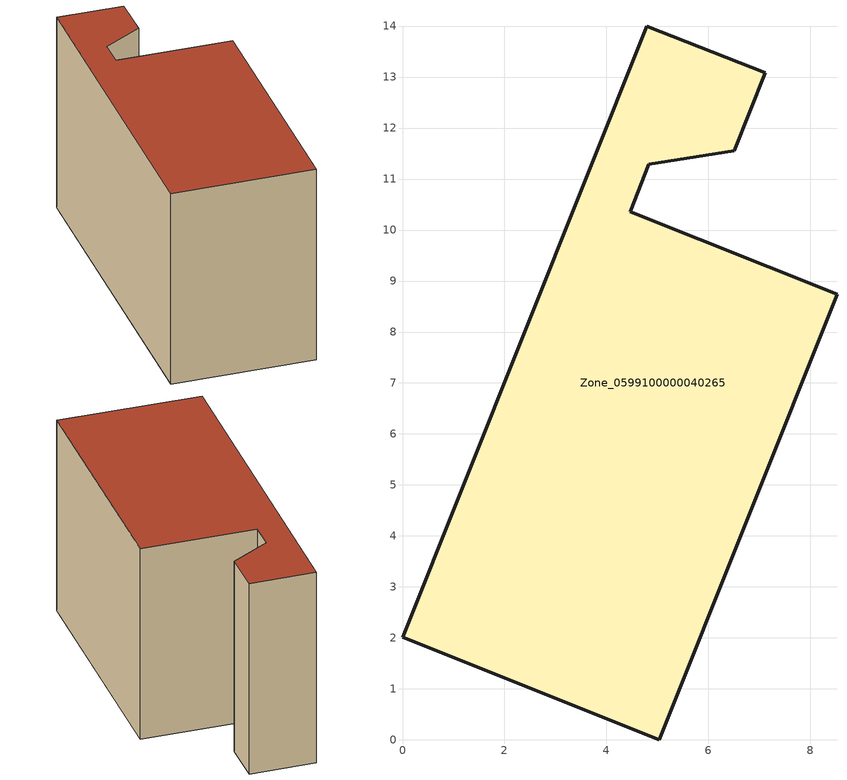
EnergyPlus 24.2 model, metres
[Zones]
Zone_0599100000040265
 floor ground (C_G): 4.83,11.29 4.46,10.36 8.52,8.74 5.03,0 0,2.01 4.79,14 7.11,13.08 6.51,11.55 z0.33
 wall outside (C_F): 7.11,13.08 4.79,14 0,2.01 5.03,0 8.52,8.74 4.46,10.36 4.83,11.29 6.51,11.55 7.11,13.08 z0.33:8.16
 roof outside (C_R): 4.46,10.36 4.83,11.29 6.51,11.55 7.11,13.08 4.79,14 0,2.01 5.03,0 8.52,8.74 z8.16
[BUILDING]
Pand.0599100000040265: North Axis=0; Terrain=City; Loads Convergence Tolerance Value=0.04; Temperature Convergence Tolerance Value=0.4; Solar Distribution=FullExterior; Maximum Number of Warmup Days=25; Minimum Number of Warmup Days=1
[Site:Location]
Rotterdam.The.Hague.AP_ZH_NLD Design_Conditions: Latitude=51.96; Longitude=4.45; Time Zone=1; Elevation=-4.5
[SITE:GROUNDTEMPERATURE:BUILDINGSURFACE]
18, 18, 18, 18, 18, 18, 18, 18, 18, 18, 18, 18
[MATERIAL] Thermal Absorptance=0.9; Solar Absorptance=0.7; Visible Absorptance=0.7
Name | Roughness | Thickness | Conductivity | Density | Specific Heat
G.TI.1975-1991 | MediumSmooth | 0.15 | 0.288461 | 540 | 1210
F.TI.1975-1991 | Rough | 0.3 | 0.230769 | 1920 | 840
R.TI.1975-1991 | MediumRough | 0.2 | 0.153846 | 1500 | 1000
[CONSTRUCTION]
C_G: G.TI.1975-1991
C_F: F.TI.1975-1991
C_R: R.TI.1975-1991
[ZONE]
Zone_0599100000040265: Type=1; Multiplier=1; Ceiling Height=Autocalculate; Volume=Autocalculate; Floor Area=autocalculate; Part of Total Floor Area=Yes
[ZONEINFILTRATION:DESIGNFLOWRATE]
Infil_Zone_0599100000040265: Zone or ZoneList or Space or SpaceList=Zone_0599100000040265; Schedule=AlwaysOn; Design Flow Rate Calculation Method=Flow/Area; Flow Rate per Floor Area=0.003; Constant Term Coefficient=1; Temperature Term Coefficient=0; Velocity Term Coefficient=0; Velocity Squared Term Coefficient=0
[HVACTEMPLATE:ZONE:IDEALLOADSAIRSYSTEM]
Zone_0599100000040265: Maximum Heating Supply Air Temperature=50; Minimum Cooling Supply Air Temperature=13; Maximum Heating Supply Air Humidity Ratio=0.0156; Minimum Cooling Supply Air Humidity Ratio=0.0077; Heating Limit=NoLimit; Cooling Limit=NoLimit; Dehumidification Control Type=ConstantSensibleHeatRatio; Cooling Sensible Heat Ratio=0.7; Dehumidification Setpoint=60; Humidification Control Type=None; Humidification Setpoint=30; Outdoor Air Method=None; Outdoor Air Flow Rate per Person=0.00944; Outdoor Air Flow Rate per Zone Floor Area=0; Outdoor Air Flow Rate per Zone=0; Demand Controlled Ventilation Type=None; Outdoor Air Economizer Type=NoEconomizer; Heat Recovery Type=None; Sensible Heat Recovery Effectiveness=0.7; Latent Heat Recovery Effectiveness=0.65
[ZONECONTROL:THERMOSTAT]
ThermostatControl_Zone_0599100000040265: Zone or ZoneList=Zone_0599100000040265; Control Type Schedule=DualSetpointControlType; Control 1=Thermostat_Zone_0599100000040265; Temperature Difference Between Cutout And Setpoint=0
[THERMOSTATSETPOINT:DUALSETPOINT]
Thermostat_Zone_0599100000040265: Heating Setpoint Temperature Schedule=HeatingSetpoint_Zone_0599100000040265; Cooling Setpoint Temperature Schedule=CoolingSetpoint_Zone_0599100000040265
[SCHEDULE:COMPACT]
HeatingSetpoint_Zone_0599100000040265: Through: 12/31, For: AllDays, Until: 24:00, 21
CoolingSetpoint_Zone_0599100000040265: Through: 12/31, For: AllDays, Until: 24:00, 24
DualSetpointControlType: Through: 12/31, For: AllDays, Until: 24:00, 4
AlwaysOn: Through: 12/31, For: AllDays, Until: 24:00, 1
